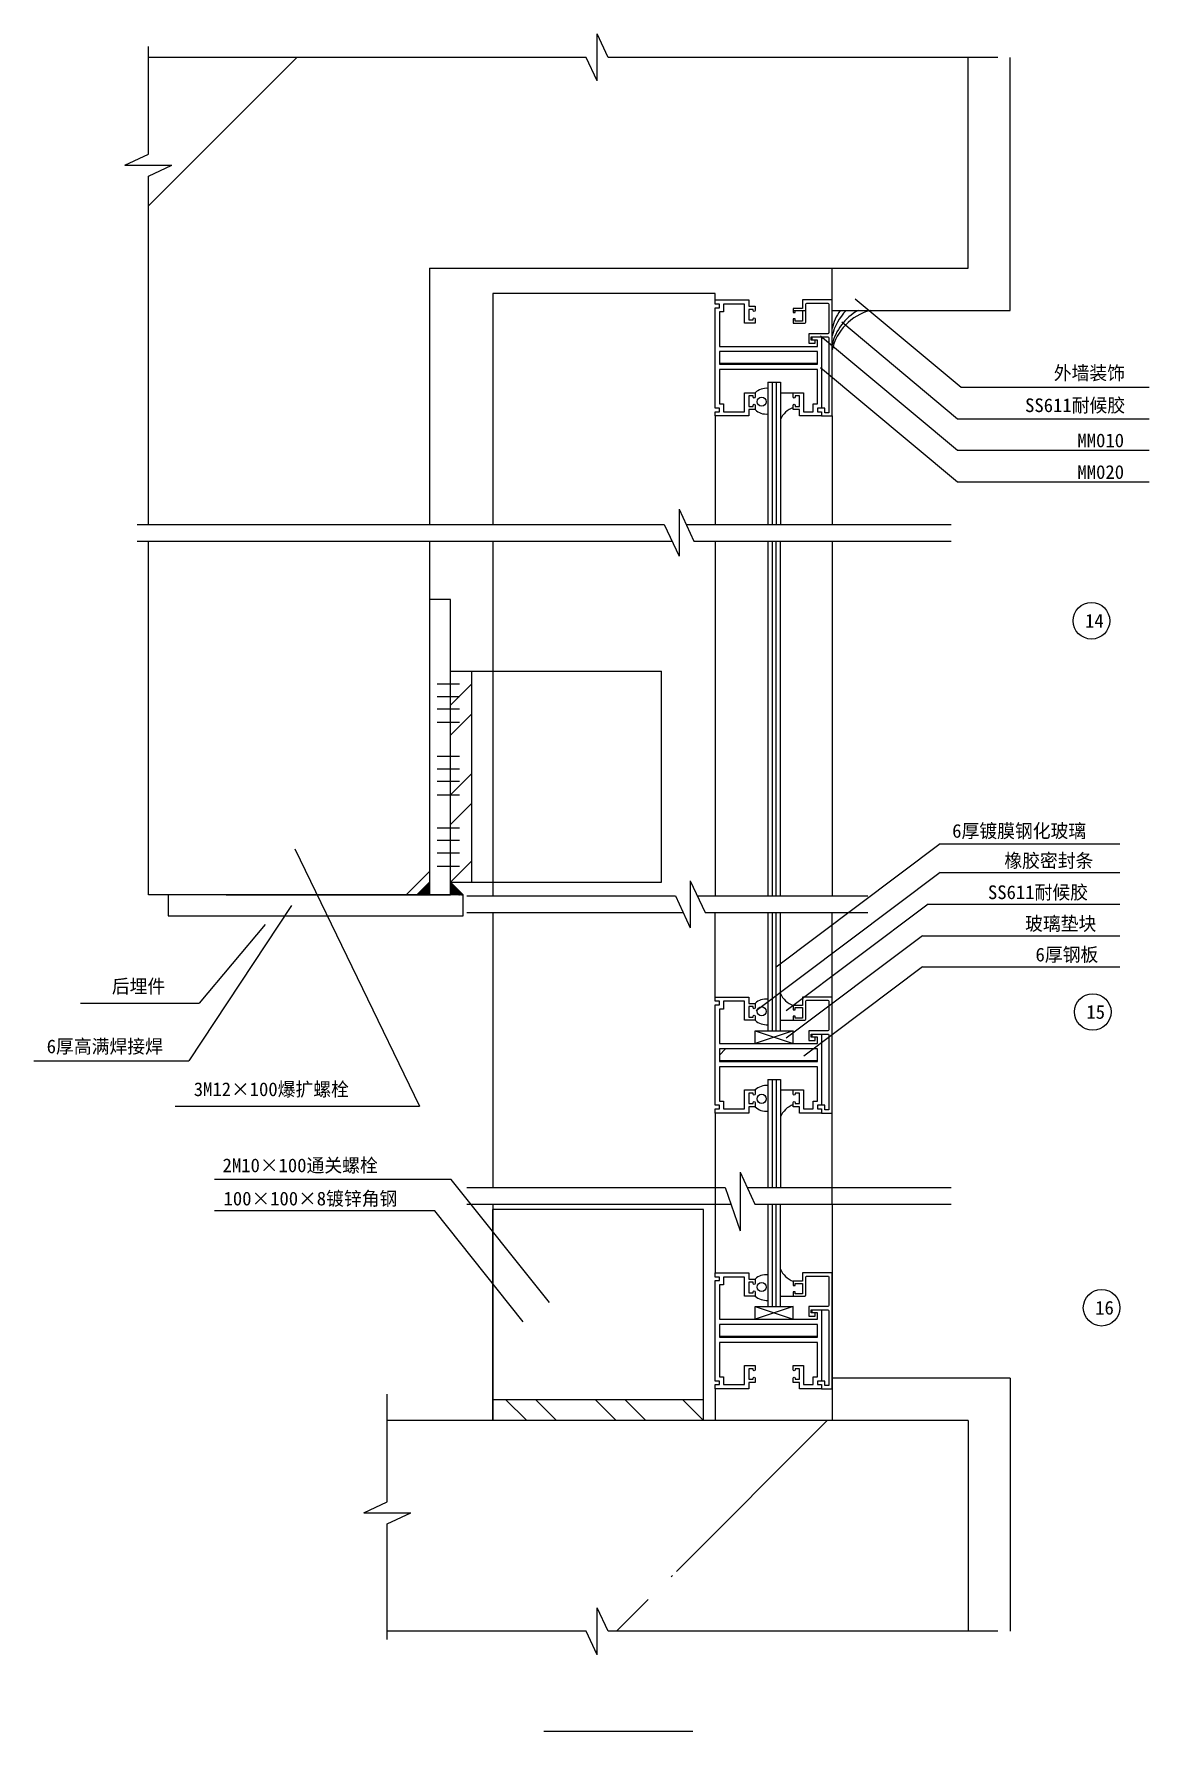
# Model space of a CAD drawing. Header units: metres. Extents: x 76156 to 129052, y 9256 to 89737.
import ezdxf

# ---------------------------------------------------------------- set-up
doc = ezdxf.new("R2010")
doc.units = ezdxf.units.M
for name, color, linetype in [('AXIS', 3, 'Continuous'), ('COLUMN', 7, 'Continuous'), ('LVTRY', 6, 'Continuous'), ('OTHER', 122, 'Continuous'), ('PUB_DIM', 3, 'Continuous'), ('PUB_TEXT', 7, 'Continuous')]:
    doc.layers.add(name, color=color, linetype=linetype)
pattern_1 = [(45, (0, 0), (-22450.6, 22450.6), [])]

msp = doc.modelspace()

# ---------------------------------------------------------------- hatches: boundary and pattern name
at = {"layer": 'AXIS'}
h = msp.add_hatch(dxfattribs=at)
h.set_pattern_fill('AN31C', scale=10000)
h.set_pattern_definition(pattern_1)
h.paths.add_polyline_path([(85992.01, 61012.29), (86977.29, 61812.3), (87124.57, 61812.3), (87124.57, 61812.28), (87568.53, 61724.7), (87568.53, 62029.29), (88668.49, 61812.3), (94917.8, 61812.3), (94917.8, 65679.61), (81584.13, 65679.61), (81584.13, 48912.29), (82517.8, 48912.29), (86117.81, 48912.29), (86117.81, 55220.9), (85912.52, 56261.55), (86205.39, 56261.55), (86117.81, 56705.52), (86117.81, 56852.82), (86917.8, 57838.08), (87717.81, 56852.8), (87717.81, 56705.52), (87717.79, 56705.52), (87630.21, 56261.55), (87934.8, 56261.55), (87717.81, 55161.6), (87717.81, 48912.29), (94317.8, 48912.29), (94917.8, 49512.29), (94917.8, 60212.3), (88609.19, 60212.3), (87568.53, 60007.01), (87568.53, 60299.88), (87124.57, 60212.3), (86977.26, 60212.3)])
h.paths.add_polyline_path([(81584.13, 66479.61), (94917.8, 66479.61), (94917.8, 78622.71), (120467.8, 78622.71), (120467.8, 88622.71), (103395.71, 88622.71), (102876.64, 89736.98), (102876.64, 87508.45), (102357.57, 88622.71), (81584.13, 88622.71), (81584.13, 84036.35), (80469.87, 83517.28), (82698.4, 83517.28), (81584.13, 82998.21)])
h = msp.add_hatch(dxfattribs=at)
h.set_pattern_fill('ANSI32', scale=5000)
h.paths.add_polyline_path([(94917.8, 61012.29), (95917.8, 61012.29), (95917.8, 48912.29), (94917.8, 48912.29)])
h.paths.add_polyline_path([(95917.8, 62912.29), (95917.8, 61012.29), (95717.8, 61012.29), (94917.8, 61012.29), (94917.8, 62912.29)])
h = msp.add_hatch(dxfattribs=at)
h.set_pattern_fill('SOLID')
h.paths.add_polyline_path([(95917.8, 49512.29), (95917.8, 48912.29), (96517.8, 48912.29)])
h = msp.add_hatch(dxfattribs=at)
h.set_pattern_fill('ANSI32', scale=5000)
h.paths.add_polyline_path([(87517.8, 47912.29), (86017.8, 47912.29), (82517.8, 47912.29), (82517.8, 48912.29), (87517.8, 48912.29)])
h.paths.add_polyline_path([(96517.8, 47912.29), (87517.8, 47912.29), (87517.8, 48112.29), (87517.8, 48912.29), (96517.8, 48912.29)])
h = msp.add_hatch(dxfattribs=at)
h.set_pattern_fill('AN31C', scale=10000)
h.set_pattern_definition(pattern_1)
h.paths.add_polyline_path([(99852.2, 23985.86), (97917.8, 23985.86), (92917.8, 23985.86), (92917.8, 20123.59), (91803.53, 19604.52), (94032.06, 19604.52), (92917.8, 19085.45), (92917.8, 13985.86), (102357.57, 13985.86), (102876.64, 12871.59), (102876.64, 15100.12), (103395.71, 13985.86), (120467.8, 13985.86), (120467.8, 23985.86), (106452.2, 23985.86), (106452.2, 17736.55), (106669.19, 16636.59), (106364.6, 16636.59), (106452.18, 16192.62), (106452.2, 16192.62), (106452.2, 16026.07), (106436.55, 16026.07), (105652.19, 15060.06), (104867.83, 16026.07), (104852.2, 16026.07), (104852.2, 16192.62), (104939.78, 16636.59), (104646.91, 16636.59), (104852.2, 17677.25), (104852.2, 23985.86), (101452.2, 23985.86), (101452.2, 17736.55), (101669.19, 16636.59), (101364.6, 16636.59), (101452.18, 16192.62), (101452.2, 16192.62), (101452.2, 16026.07), (101436.55, 16026.07), (100652.19, 15060.06), (99867.83, 16026.07), (99852.2, 16026.07), (99852.2, 16192.62), (99939.78, 16636.59), (99646.91, 16636.59), (99852.2, 17677.25)])
at = {"layer": 'COLUMN'}
h = msp.add_hatch(dxfattribs=at)
h.set_pattern_fill('SOLID')
h.paths.add_polyline_path([(94917.8, 49512.29), (94917.8, 48912.29), (94317.8, 48912.29)])
at = {"layer": 'OTHER'}
h = msp.add_hatch(dxfattribs=at)
h.set_pattern_fill('ANSI31', scale=2500)
h.paths.add_polyline_path([(113317.8, 74122.71), (113317.8, 74672.71), (108667.8, 74672.71), (108667.8, 74122.71)])
h = msp.add_hatch(dxfattribs=at)
h.set_pattern_fill('AR-SAND', scale=200)
h.paths.add_polyline_path([(112617.8, 72122.71), (112267.8, 72122.71), (112267.8, 72222.71), (112167.8, 72222.71), (112167.8, 72022.71, 0.2), (111567.8, 71447.61), (111567.8, 72722.71), (112167.8, 72722.71), (112167.8, 72522.71), (112267.8, 72522.71), (112267.8, 72622.71), (112617.8, 72622.71)])
h = msp.add_hatch(dxfattribs=at)
h.set_pattern_fill('AR-SAND', scale=200)
h.paths.add_polyline_path([(111567.8, 42961.24), (112167.8, 42961.24), (112167.8, 43161.24), (112267.8, 43161.24), (112267.8, 43061.24), (112617.8, 43061.24), (112617.8, 43561.24), (112267.8, 43561.24), (112267.8, 43461.24), (112167.8, 43461.24), (112167.8, 43661.24, -0.2), (111567.8, 44236.34)])
h = msp.add_hatch(dxfattribs=at)
h.set_pattern_fill('ANSI31', scale=2500)
h.paths.add_polyline_path([(113317.8, 41061.24), (113317.8, 41611.24), (108667.8, 41611.24), (108667.8, 41061.24)])
h = msp.add_hatch(dxfattribs=at)
h.set_pattern_fill('AR-SAND', scale=200)
h.paths.add_polyline_path([(112617.8, 39061.24), (112267.8, 39061.24), (112267.8, 39161.24), (112167.8, 39161.24), (112167.8, 38961.24, 0.2), (111567.8, 38386.14), (111567.8, 39661.24), (112167.8, 39661.24), (112167.8, 39461.24), (112267.8, 39461.24), (112267.8, 39561.24), (112617.8, 39561.24)])
h = msp.add_hatch(dxfattribs=at)
h.set_pattern_fill('AR-SAND', scale=200)
h.paths.add_polyline_path([(111567.8, 29885.86), (112167.8, 29885.86), (112167.8, 30085.86), (112267.8, 30085.86), (112267.8, 29985.86), (112617.8, 29985.86), (112617.8, 30485.86), (112267.8, 30485.86), (112267.8, 30385.86), (112167.8, 30385.86), (112167.8, 30585.86, -0.2), (111567.8, 31160.95)])
h = msp.add_hatch(dxfattribs=at)
h.set_pattern_fill('ANSI31', scale=2500)
h.paths.add_polyline_path([(113317.8, 27985.86), (113317.8, 28535.86), (108667.8, 28535.86), (108667.8, 27985.86)])

# ---------------------------------------------------------------- linework, layer by layer
msp.add_line((100337.23, 9256.05), (107412.77, 9256.05))
for points in [[(113517.8, 75372.71), (113517.8, 71992.71), (113317.8, 71992.71), (113317.8, 71822.71), (113517.8, 71822.71), (113517.8, 71622.71), (112467.8, 71622.71), (112467.8, 71922.71), (112167.8, 71922.71), (112167.8, 72122.87), (112167.8, 72122.87, -1), (112267.8, 72122.87), (112267.8, 72072.71), (112467.8, 72072.71), (112467.8, 72572.71), (112267.8, 72572.71), (112267.8, 72522.56, -1), (112167.8, 72522.56), (112167.8, 72722.71), (112467.8, 72722.71), (112667.8, 72722.71), (112667.8, 71822.71), (113117.8, 71822.71), (113117.8, 72192.71), (113317.8, 72192.71), (113317.8, 73822.71), (108667.8, 73822.71), (108667.8, 72192.71), (108867.8, 72192.71), (108867.8, 71822.71), (109867.8, 71822.71), (109867.8, 72722.71), (110067.8, 72722.71), (110367.8, 72722.71), (110367.8, 72522.56, -1), (110267.8, 72522.56), (110267.8, 72572.71), (110067.8, 72572.71), (110067.8, 72072.71), (110267.8, 72072.71), (110267.8, 72122.87, -1), (110367.8, 72122.87), (110367.8, 71922.71), (110067.8, 71922.71), (110067.8, 71622.71), (108467.8, 71622.71), (108467.8, 71822.71), (108667.8, 71822.71), (108667.8, 71992.71), (108467.8, 71992.71), (108467.8, 76752.71), (108667.8, 76752.71), (108667.8, 76922.71), (108467.8, 76922.71), (108467.8, 77122.71), (110067.8, 77122.71), (110067.8, 76822.71), (110367.8, 76822.71), (110367.8, 76622.56, -1), (110267.8, 76622.56), (110267.8, 76672.71), (110067.8, 76672.71), (110067.8, 76172.71), (110267.8, 76172.71), (110267.8, 76222.87, -1), (110367.8, 76222.87), (110367.8, 76022.71), (110067.8, 76022.71), (109867.8, 76022.71), (109867.8, 76922.71), (108867.8, 76922.71), (108867.8, 76552.71), (108667.8, 76552.71), (108667.8, 74922.71), (113317.8, 74922.71), (113317.8, 75222.71), (113017.8, 75222.71), (113017.8, 75372.71)], [(114017.8, 77122.71), (112617.8, 77122.71), (112617.8, 76722.71), (112167.8, 76722.71), (112167.8, 76522.71), (112267.8, 76522.71), (112267.8, 76622.71), (112617.8, 76622.71), (112617.8, 76122.71), (112267.8, 76122.71), (112267.8, 76222.71), (112167.8, 76222.71), (112167.8, 76022.71), (112717.8, 76022.71, 0.41), (112767.8, 76072.71), (112767.8, 76922.71, -0.41), (112817.8, 76972.71), (113817.8, 76972.71, -0.41), (113867.8, 76922.71), (113867.8, 75572.71, -0.41), (113817.8, 75522.71), (112917.8, 75522.71), (112917.8, 75072.71), (113217.8, 75072.71), (113217.8, 75222.71), (113067.8, 75222.71), (113067.8, 75372.71), (113817.8, 75372.71, -0.41), (113867.8, 75322.71), (113867.8, 71772.71), (113667.8, 71772.71), (113667.8, 71992.71), (113317.8, 71992.71), (113317.8, 71822.71), (113517.8, 71822.71), (113517.8, 71622.71), (114017.8, 71622.71)], [(113517.8, 42311.24), (113517.8, 38931.24), (113317.8, 38931.24), (113317.8, 38761.24), (113517.8, 38761.24), (113517.8, 38561.24), (112467.8, 38561.24), (112467.8, 38861.24), (112167.8, 38861.24), (112167.8, 39061.39), (112167.8, 39061.39, -1), (112267.8, 39061.39), (112267.8, 39011.24), (112467.8, 39011.24), (112467.8, 39511.24), (112267.8, 39511.24), (112267.8, 39461.08, -1), (112167.8, 39461.08), (112167.8, 39661.24), (112467.8, 39661.24), (112667.8, 39661.24), (112667.8, 38761.24), (113117.8, 38761.24), (113117.8, 39131.24), (113317.8, 39131.24), (113317.8, 40761.24), (108667.8, 40761.24), (108667.8, 39131.24), (108867.8, 39131.24), (108867.8, 38761.24), (109867.8, 38761.24), (109867.8, 39661.24), (110067.8, 39661.24), (110367.8, 39661.24), (110367.8, 39461.08, -1), (110267.8, 39461.08), (110267.8, 39511.24), (110067.8, 39511.24), (110067.8, 39011.24), (110267.8, 39011.24), (110267.8, 39061.39, -1), (110367.8, 39061.39), (110367.8, 38861.24), (110067.8, 38861.24), (110067.8, 38561.24), (108467.8, 38561.24), (108467.8, 38761.24), (108667.8, 38761.24), (108667.8, 38931.24), (108467.8, 38931.24), (108467.8, 43691.24), (108667.8, 43691.24), (108667.8, 43861.24), (108467.8, 43861.24), (108467.8, 44061.24), (110067.8, 44061.24), (110067.8, 43761.24), (110367.8, 43761.24), (110367.8, 43561.08, -1), (110267.8, 43561.08), (110267.8, 43611.24), (110067.8, 43611.24), (110067.8, 43111.24), (110267.8, 43111.24), (110267.8, 43161.39, -1), (110367.8, 43161.39), (110367.8, 42961.24), (110067.8, 42961.24), (109867.8, 42961.24), (109867.8, 43861.24), (108867.8, 43861.24), (108867.8, 43491.24), (108667.8, 43491.24), (108667.8, 41861.24), (113317.8, 41861.24), (113317.8, 42161.24), (113017.8, 42161.24), (113017.8, 42311.24)], [(114017.8, 44061.24), (112617.8, 44061.24), (112617.8, 43661.24), (112167.8, 43661.24), (112167.8, 43461.24), (112267.8, 43461.24), (112267.8, 43561.24), (112617.8, 43561.24), (112617.8, 43061.24), (112267.8, 43061.24), (112267.8, 43161.24), (112167.8, 43161.24), (112167.8, 42961.24), (112717.8, 42961.24, 0.41), (112767.8, 43011.24), (112767.8, 43861.24, -0.41), (112817.8, 43911.24), (113817.8, 43911.24, -0.41), (113867.8, 43861.24), (113867.8, 42511.24, -0.41), (113817.8, 42461.24), (112917.8, 42461.24), (112917.8, 42011.24), (113217.8, 42011.24), (113217.8, 42161.24), (113067.8, 42161.24), (113067.8, 42311.24), (113817.8, 42311.24, -0.41), (113867.8, 42261.24), (113867.8, 38711.24), (113667.8, 38711.24), (113667.8, 38931.24), (113317.8, 38931.24), (113317.8, 38761.24), (113517.8, 38761.24), (113517.8, 38561.24), (114017.8, 38561.24)], [(113517.8, 29235.86), (113517.8, 25855.86), (113317.8, 25855.86), (113317.8, 25685.86), (113517.8, 25685.86), (113517.8, 25485.86), (112467.8, 25485.86), (112467.8, 25785.86), (112167.8, 25785.86), (112167.8, 25986.01), (112167.8, 25986.01, -1), (112267.8, 25986.01), (112267.8, 25935.86), (112467.8, 25935.86), (112467.8, 26435.86), (112267.8, 26435.86), (112267.8, 26385.7, -1), (112167.8, 26385.7), (112167.8, 26585.86), (112467.8, 26585.86), (112667.8, 26585.86), (112667.8, 25685.86), (113117.8, 25685.86), (113117.8, 26055.86), (113317.8, 26055.86), (113317.8, 27685.86), (108667.8, 27685.86), (108667.8, 26055.86), (108867.8, 26055.86), (108867.8, 25685.86), (109867.8, 25685.86), (109867.8, 26585.86), (110067.8, 26585.86), (110367.8, 26585.86), (110367.8, 26385.7, -1), (110267.8, 26385.7), (110267.8, 26435.86), (110067.8, 26435.86), (110067.8, 25935.86), (110267.8, 25935.86), (110267.8, 25986.01, -1), (110367.8, 25986.01), (110367.8, 25785.86), (110067.8, 25785.86), (110067.8, 25485.86), (108467.8, 25485.86), (108467.8, 25685.86), (108667.8, 25685.86), (108667.8, 25855.86), (108467.8, 25855.86), (108467.8, 30615.86), (108667.8, 30615.86), (108667.8, 30785.86), (108467.8, 30785.86), (108467.8, 30985.86), (110067.8, 30985.86), (110067.8, 30685.86), (110367.8, 30685.86), (110367.8, 30485.7, -1), (110267.8, 30485.7), (110267.8, 30535.86), (110067.8, 30535.86), (110067.8, 30035.86), (110267.8, 30035.86), (110267.8, 30086.01, -1), (110367.8, 30086.01), (110367.8, 29885.86), (110067.8, 29885.86), (109867.8, 29885.86), (109867.8, 30785.86), (108867.8, 30785.86), (108867.8, 30415.86), (108667.8, 30415.86), (108667.8, 28785.86), (113317.8, 28785.86), (113317.8, 29085.86), (113017.8, 29085.86), (113017.8, 29235.86)], [(114017.8, 30985.86), (112617.8, 30985.86), (112617.8, 30585.86), (112167.8, 30585.86), (112167.8, 30385.86), (112267.8, 30385.86), (112267.8, 30485.86), (112617.8, 30485.86), (112617.8, 29985.86), (112267.8, 29985.86), (112267.8, 30085.86), (112167.8, 30085.86), (112167.8, 29885.86), (112717.8, 29885.86, 0.41), (112767.8, 29935.86), (112767.8, 30785.86, -0.41), (112817.8, 30835.86), (113817.8, 30835.86, -0.41), (113867.8, 30785.86), (113867.8, 29435.86, -0.41), (113817.8, 29385.86), (112917.8, 29385.86), (112917.8, 28935.86), (113217.8, 28935.86), (113217.8, 29085.86), (113067.8, 29085.86), (113067.8, 29235.86), (113817.8, 29235.86, -0.41), (113867.8, 29185.86), (113867.8, 25635.86), (113667.8, 25635.86), (113667.8, 25855.86), (113317.8, 25855.86), (113317.8, 25685.86), (113517.8, 25685.86), (113517.8, 25485.86), (114017.8, 25485.86)]]:
    msp.add_lwpolyline(points, format="xyb", close=True)
for points in [[(113317.8, 74672.71), (108667.8, 74672.71), (108667.8, 74072.71), (113317.8, 74072.71)], [(113317.8, 74672.71), (108667.8, 74672.71), (108667.8, 74072.71), (113317.8, 74072.71)], [(113317.8, 41611.24), (108667.8, 41611.24), (108667.8, 41011.24), (113317.8, 41011.24)], [(113317.8, 28535.86), (108667.8, 28535.86), (108667.8, 27935.86), (113317.8, 27935.86)], [(113317.8, 28535.86), (108667.8, 28535.86), (108667.8, 27935.86), (113317.8, 27935.86)]]:
    msp.add_lwpolyline(points, close=True)
for centre in [(126318.65, 61907.19), (126381.15, 43357.64), (126799.78, 29330.95)]:
    msp.add_circle(centre, 867)
at = {"layer": 'AXIS'}
for p, q in [((103395.71, 88622.71), (102876.64, 89736.98)), ((102876.64, 87508.45), (102876.64, 89736.98)), ((81584.13, 84036.35), (81584.13, 89139.4)), ((102357.57, 88622.71), (81584.13, 88622.71)), ((102876.64, 87508.45), (102357.57, 88622.71)), ((121885.84, 88622.71), (103395.71, 88622.71)), ((80469.87, 83517.28), (81584.13, 84036.35)), ((80469.87, 83517.28), (82698.4, 83517.28)), ((81584.13, 82998.21), (82698.4, 83517.28)), ((81584.13, 66479.61), (81584.13, 82998.21)), ((108467.8, 77422.71), (97917.8, 77422.71)), ((115118.4, 77180.04), (120134.83, 72991.91)), ((114474.79, 76080.91), (119971.38, 71491.91)), ((113469.83, 75419.94), (119971.38, 69991.91)), ((113469.83, 73919.94), (119971.38, 68491.91)), ((120134.83, 72991.91), (129051.65, 72991.91)), ((119971.38, 71491.91), (129051.65, 71491.91)), ((119971.38, 69991.91), (129051.65, 69991.91)), ((119971.38, 68491.91), (129051.65, 68491.91)), ((106755.95, 67193.88), (106755.95, 64965.35)), ((106755.95, 67193.88), (107461.35, 65679.61)), ((81056.97, 66479.61), (106050.54, 66479.61)), ((106050.54, 66479.61), (106755.95, 64965.35)), ((107088.68, 66479.61), (119656.68, 66479.61)), ((81056.97, 65679.61), (106423.21, 65679.61)), ((81584.13, 48912.29), (81584.13, 65679.61)), ((107461.35, 65679.61), (119656.68, 65679.61)), ((95282.24, 58915.55), (96343.03, 58915.55)), ((95282.24, 58322.05), (96343.03, 58322.05)), ((95282.24, 57728.55), (96343.03, 57728.55)), ((95282.24, 57092.66), (96343.03, 57092.66)), ((95282.24, 55481.73), (96343.03, 55481.73)), ((95282.24, 54888.24), (96343.03, 54888.24)), ((95282.24, 54294.74), (96343.03, 54294.74)), ((95282.24, 53658.84), (96343.03, 53658.84)), ((95282.24, 52090.31), (96343.03, 52090.31)), ((88530.51, 51093.03), (94447.93, 38890.66)), ((95282.24, 51496.81), (96343.03, 51496.81)), ((95282.24, 50903.31), (96343.03, 50903.31)), ((119145.26, 51322.77), (127658.03, 51322.77)), ((95282.24, 50267.42), (96343.03, 50267.42)), ((119145.26, 49968.12), (127658.03, 49968.12)), ((96517.8, 48912.29), (95917.8, 49512.29)), ((107291.45, 49582.24), (107996.85, 48067.98)), ((107291.45, 49582.24), (107291.45, 47353.71)), ((88368.72, 48412.29), (83508.48, 41036.22)), ((96683.21, 48867.98), (106586.04, 48867.98)), ((106586.04, 48867.98), (107291.45, 47353.71)), ((107624.18, 48867.98), (115709.13, 48867.98)), ((118577.76, 48468.12), (127658.03, 48468.12)), ((87119.24, 47499.14), (83992.37, 43766.91)), ((96683.21, 48067.98), (106958.72, 48067.98)), ((107996.85, 48067.98), (115709.13, 48067.98)), ((118307.19, 46968.12), (127658.03, 46968.12)), ((118307.19, 45501.71), (127658.03, 45501.71)), ((78373.14, 43766.91), (83992.37, 43766.91)), ((76156.42, 41036.22), (83508.48, 41036.22)), ((82855.79, 38890.66), (94447.93, 38890.66)), ((95954.58, 35419.23), (84716.11, 35419.23)), ((100615.6, 29574), (95954.58, 35419.23)), ((109651.42, 35752.69), (110356.83, 34238.42)), ((109651.42, 35752.69), (109651.42, 32977.43)), ((96683.21, 35038.42), (108946.02, 35038.42)), ((108946.02, 35038.42), (109651.42, 32977.43)), ((109984.16, 35038.42), (119656.68, 35038.42)), ((95173.06, 33919.23), (84716.11, 33919.23)), ((99366.12, 28660.85), (95173.06, 33919.23)), ((96683.21, 34238.42), (109219.83, 34238.42)), ((110356.83, 34238.42), (119656.68, 34238.42)), ((122467.8, 25985.86), (114017.8, 25985.86)), ((122467.8, 25985.86), (122467.8, 13985.86)), ((92917.8, 20123.59), (92917.8, 25226.63)), ((120467.8, 23985.86), (92917.8, 23985.86)), ((120467.8, 23985.86), (120467.8, 13985.86)), ((91803.53, 19604.52), (92917.8, 20123.59)), ((91803.53, 19604.52), (94032.06, 19604.52)), ((92917.8, 19085.45), (94032.06, 19604.52)), ((92917.8, 13592.27), (92917.8, 19085.45)), ((102876.64, 12871.59), (102876.64, 15100.12)), ((103395.71, 13985.86), (102876.64, 15100.12)), ((102357.57, 13985.86), (92917.8, 13985.86)), ((102876.64, 12871.59), (102357.57, 13985.86)), ((121885.84, 13985.86), (103395.71, 13985.86))]:
    msp.add_line(p, q, dxfattribs=at)
for points in [[(94917.8, 48912.29), (95917.8, 48912.29), (95917.8, 62912.29), (94917.8, 62912.29)], [(82517.8, 47912.29), (96517.8, 47912.29), (96517.8, 48912.29), (82517.8, 48912.29)]]:
    msp.add_lwpolyline(points, close=True, dxfattribs=at)
at = {"layer": 'COLUMN'}
for p, q in [((120467.8, 78622.71), (120467.8, 88622.71)), ((122467.8, 76622.71), (122467.8, 88622.71)), ((94917.8, 78622.71), (94917.8, 66479.61)), ((94917.8, 78622.71), (120467.8, 78622.71)), ((112167.8, 76622.71), (112767.8, 76622.71)), ((114017.8, 76622.71), (122467.8, 76622.71)), ((94917.8, 65679.61), (94917.8, 48912.29)), ((94317.8, 48912.29), (94917.8, 49512.29)), ((82517.8, 48912.29), (81584.13, 48912.29)), ((85274.05, 48912.29), (94917.8, 48912.29))]:
    msp.add_line(p, q, dxfattribs=at)
at = {"layer": 'LVTRY'}
for p, q in [((95917.8, 49512.29), (95917.8, 59512.29)), ((95917.8, 59512.29), (105917.8, 59512.29)), ((96917.8, 58899.56), (95917.8, 57899.56)), ((96917.8, 59512.29), (96917.8, 49512.29)), ((105917.8, 49512.29), (105917.8, 59512.29)), ((96917.8, 57485.34), (95917.8, 56485.34)), ((96917.8, 54656.92), (95917.8, 53656.92)), ((96917.8, 53242.7), (95917.8, 52242.7)), ((96917.8, 50512.29), (95917.8, 49512.29)), ((95917.8, 49512.29), (105917.8, 49512.29)), ((107917.8, 33985.86), (97917.8, 33985.86)), ((97917.8, 23985.86), (97917.8, 33985.86)), ((107917.8, 23985.86), (107917.8, 33985.86)), ((97917.8, 24985.86), (107917.8, 24985.86)), ((98530.53, 24985.86), (99530.53, 23985.86)), ((99944.74, 24985.86), (100944.74, 23985.86)), ((102773.17, 24985.86), (103773.17, 23985.86)), ((104187.38, 24985.86), (105187.38, 23985.86)), ((106917.8, 24985.86), (107917.8, 23985.86)), ((107917.8, 23985.86), (97917.8, 23985.86))]:
    msp.add_line(p, q, dxfattribs=at)
at = {"layer": 'OTHER'}
for p, q in [((114017.8, 77122.71), (114017.8, 78622.71)), ((108467.8, 77122.71), (108467.8, 77422.71)), ((108667.8, 74122.71), (113317.8, 74122.71)), ((110967.8, 73222.71), (110967.8, 66479.61)), ((110967.8, 73222.71), (111567.8, 73222.71)), ((111167.8, 73222.71), (111167.8, 66479.61)), ((111367.8, 73222.71), (111367.8, 66479.61)), ((111567.8, 73222.71), (111567.8, 66479.61)), ((111567.8, 72722.71), (112167.8, 72722.71)), ((108467.8, 71622.71), (108467.8, 66479.61)), ((114017.8, 71622.71), (114017.8, 66479.61)), ((108467.8, 65679.61), (108467.8, 48867.98)), ((110967.8, 65679.61), (110967.8, 48867.98)), ((111167.8, 65679.61), (111167.8, 48867.98)), ((111367.8, 48867.98), (111367.8, 65679.61)), ((111567.8, 48867.98), (111567.8, 65679.61)), ((114017.8, 65679.61), (114017.8, 48867.98)), ((119145.26, 51322.77), (111367.8, 45476.79)), ((119145.26, 49968.12), (110414.41, 43405.52)), ((118577.76, 48468.12), (111842.51, 43405.52)), ((108467.8, 44061.24), (108467.8, 48067.98)), ((110967.8, 48067.98), (110967.8, 42461.24)), ((111167.8, 48067.98), (111167.8, 42461.24)), ((111367.8, 42461.24), (111367.8, 48067.98)), ((111567.8, 42461.24), (111567.8, 48067.98)), ((114017.8, 44061.24), (114017.8, 48067.98)), ((118307.19, 46968.12), (111842.51, 42108.9)), ((118307.19, 45501.71), (112674.73, 41268.03)), ((111567.8, 42961.24), (112167.8, 42961.24)), ((110367.8, 41861.24), (110367.8, 42461.24)), ((110367.8, 42461.24), (112167.8, 41861.24)), ((112167.8, 42461.24), (110367.8, 41861.24)), ((110367.8, 42461.24), (112167.8, 42461.24)), ((112167.8, 41861.24), (112167.8, 42461.24)), ((108667.8, 41061.24), (113317.8, 41061.24)), ((110967.8, 40161.24), (111567.8, 40161.24)), ((110967.8, 40161.24), (110967.8, 35038.42)), ((111167.8, 40161.24), (111167.8, 35038.42)), ((111367.8, 40161.24), (111367.8, 35038.42)), ((111567.8, 40161.24), (111567.8, 35038.42)), ((111567.8, 39661.24), (112167.8, 39661.24)), ((114017.8, 34238.42), (114017.8, 38711.24)), ((108467.8, 38561.24), (108467.8, 30985.86)), ((110967.8, 34238.42), (110967.8, 29385.86)), ((111167.8, 34238.42), (111167.8, 29385.86)), ((111367.8, 29385.86), (111367.8, 34238.42)), ((111567.8, 29385.86), (111567.8, 34238.42)), ((111567.8, 29885.86), (112167.8, 29885.86)), ((110367.8, 29385.86), (112167.8, 29385.86)), ((110367.8, 28785.86), (110367.8, 29385.86)), ((112167.8, 29385.86), (110367.8, 28785.86)), ((110367.8, 29385.86), (112167.8, 28785.86)), ((112167.8, 28785.86), (112167.8, 29385.86)), ((108667.8, 27985.86), (113317.8, 27985.86)), ((108467.8, 25485.86), (108467.8, 23985.86))]:
    msp.add_line(p, q, dxfattribs=at)
for centre in [(110677.72, 72298.63), (110677.72, 43385.31), (110677.72, 39237.16), (110677.72, 30309.93)]:
    msp.add_circle(centre, 215.66, dxfattribs=at)
for centre, radius, start, end in [((116463.82, 74852.67), 2509.95, 135.15, 167.04), ((116463.82, 74196.09), 2509.95, 104.81, 167.04), ((116463.82, 74427.83), 2509.95, 119.02, 167.04), ((116463.82, 75200.27), 2509.95, 145.48, 167.04), ((110916.79, 72107.37), 824.64, 86.45, 131.74), ((110865.79, 72409.15), 696.15, 224.33, 278.43), ((112543.86, 71029.82), 1061.72, 110.74, 156.83), ((110865.79, 43274.8), 696.15, 81.57, 135.67), ((112543.86, 44654.13), 1061.72, 203.17, 249.26), ((110916.79, 43576.58), 824.64, 228.26, 273.55), ((110916.79, 39045.9), 824.64, 86.45, 131.74), ((110865.79, 39347.67), 696.15, 224.33, 278.43), ((112543.86, 37968.35), 1061.72, 110.74, 156.83), ((110865.79, 30199.42), 696.15, 81.57, 135.67), ((112543.86, 31578.74), 1061.72, 203.17, 249.26), ((110916.79, 30501.2), 824.64, 228.26, 273.55)]:
    msp.add_arc(centre, radius, start, end, dxfattribs=at)
at = {"layer": 'PUB_DIM'}
for p, q in [((97917.8, 77422.71), (97917.8, 66479.61)), ((97917.8, 65679.61), (97917.8, 48867.98)), ((97917.8, 48067.98), (97917.8, 35038.42)), ((97917.8, 34238.42), (97917.8, 23985.86)), ((114017.8, 34238.42), (114017.8, 23985.86))]:
    msp.add_line(p, q, dxfattribs=at)

# ---------------------------------------------------------------- texts
at = {"layer": 'PUB_TEXT'}
for s, p in [('外墙装饰', (124530.9, 73335.91)), ('SS611耐候胶', (123170.97, 71803.13)), ('MM010', (125654.16, 70136.84)), ('MM020', (125654.16, 68636.84)), ('14', (126015.32, 61582.19)), ('6厚镀膜钢化玻璃', (119713.02, 51619.09)), ('橡胶密封条', (122186.27, 50208.52)), ('SS611耐候胶', (121409.12, 48708.52)), ('玻璃垫块', (123170.14, 47221.13)), ('6厚钢板', (123665.05, 45754.72)), ('后埋件', (79850.96, 44248.46)), ('15', (126077.82, 43032.64)), ('6厚高满焊接焊', (76761.67, 41400.64)), ('3M12×100爆扩螺栓', (83737.98, 39367.56)), ('2M10×100通关螺栓', (85106.12, 35758.78)), ('100×100×8镀锌角钢', (85150.11, 34182.72)), ('16', (126496.44, 29005.95))]:
    msp.add_text(s, height=650, dxfattribs=at).set_placement(p)

doc.saveas('drawing.dxf')
